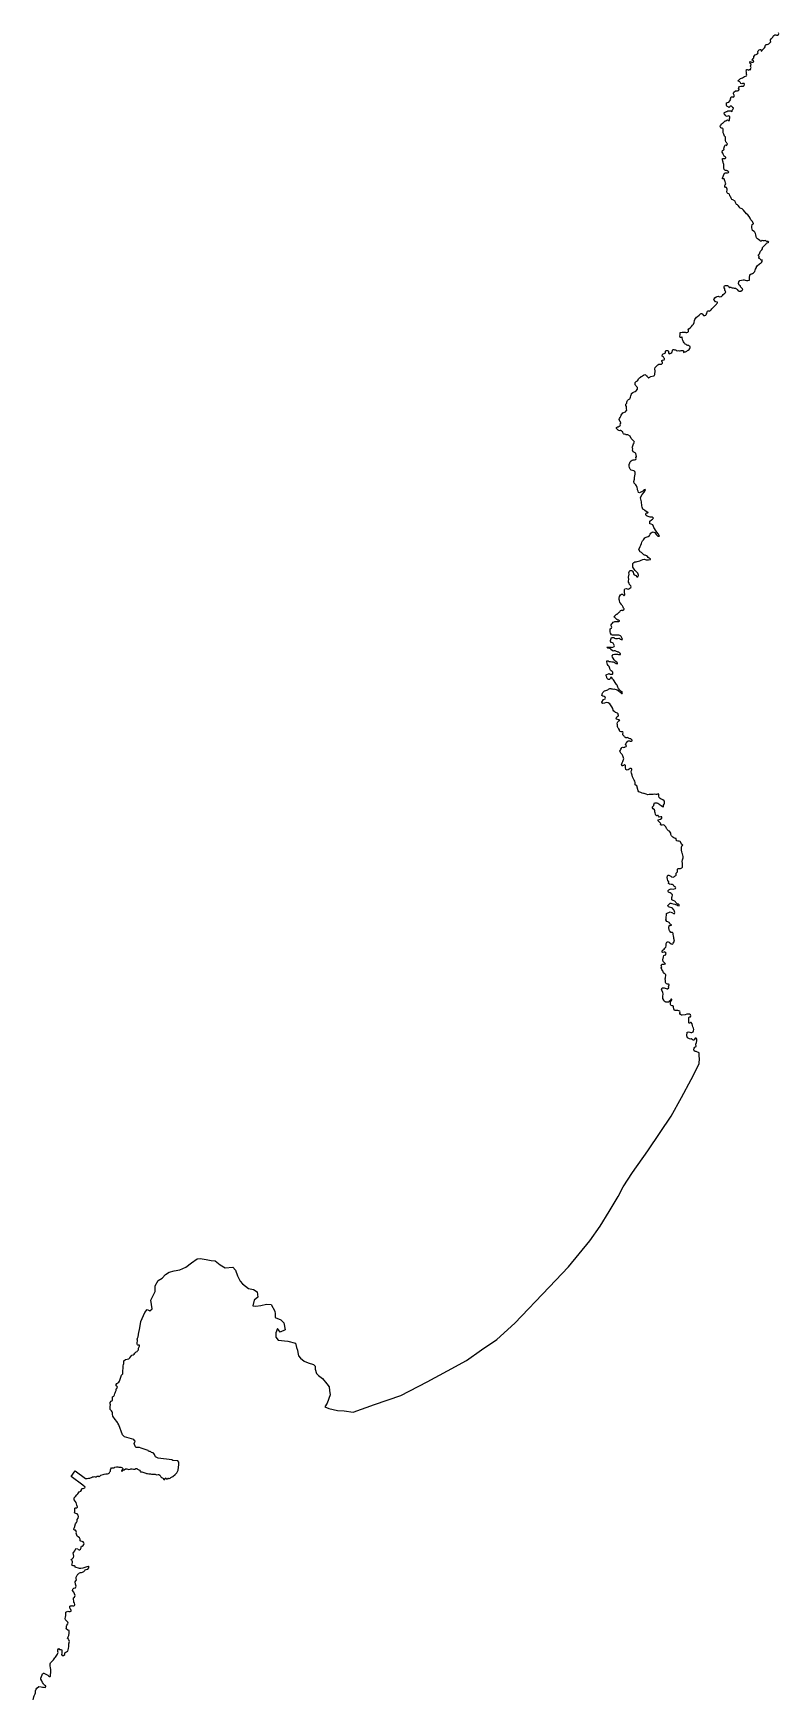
# Model space of a CAD drawing. Header units: metres. Extents: x 245125 to 394351, y 270578 to 4233311.
# Drawn here: x 269022 to 269351, y 4228904 to 4229638 of the extents above; entities that cross this region are included whole.
import ezdxf
from ezdxf.lldxf.tags import DXFTag

# ---------------------------------------------------------------- set-up
doc = ezdxf.new("R2010")
doc.units = ezdxf.units.M
doc.layers.add('ASTOTA', color=7, linetype='Continuous')
tags = doc.linetypes.add('HIDDEN', pattern=[0.375, 0.25, -0.125]).pattern_tags.tags
tags[6:7] = [DXFTag(74, 4), DXFTag(75, 0), DXFTag(340, '0'), DXFTag(46, 1.0), DXFTag(50, 0.0), DXFTag(44, 0.0), DXFTag(45, 0.0)]
tags[4:5] = [DXFTag(74, 4), DXFTag(75, 0), DXFTag(340, '0'), DXFTag(46, 1.0), DXFTag(50, 0.0), DXFTag(44, 0.0), DXFTag(45, 0.0)]

msp = doc.modelspace()

# ---------------------------------------------------------------- linework, layer by layer
at = {"layer": 'ASTOTA', "color": 253, "linetype": 'HIDDEN', "ltscale": 300}
msp.add_lwpolyline([(269022.41, 4228903.61), (269022.49, 4228904.31), (269022.62, 4228905.03), (269022.77, 4228905.48), (269022.86, 4228905.74), (269023.22, 4228906.34), (269023.44, 4228906.77), (269023.43, 4228907.02), (269023.38, 4228907.27), (269023.4, 4228907.69), (269023.63, 4228908.41), (269023.96, 4228908.82), (269024.84, 4228909.47), (269025.83, 4228909.42), (269026.43, 4228909.27), (269026.92, 4228909.24), (269027.7, 4228909.17), (269027.87, 4228909.53), (269027.93, 4228909.7), (269027.74, 4228909.87), (269027.28, 4228910.14), (269027.08, 4228910.44), (269026.89, 4228910.76), (269026.53, 4228911.32), (269026.2, 4228911.97), (269025.78, 4228912.74), (269025.79, 4228913.28), (269026.09, 4228913.94), (269026.34, 4228914.69), (269026.52, 4228915.15), (269026.85, 4228915.44), (269027.1, 4228915.44), (269028.83, 4228914.58), (269029.13, 4228914.3), (269029.51, 4228913.97), (269029.87, 4228913.88), (269030.05, 4228914.14), (269029.98, 4228914.29), (269030.02, 4228914.8), (269030.14, 4228915.56), (269030.2, 4228915.9), (269030.18, 4228916.5), (269030.15, 4228917.16), (269030.05, 4228917.53), (269029.85, 4228918.98), (269029.79, 4228919.47), (269029.94, 4228919.91), (269030.47, 4228920.38), (269031.31, 4228921.29), (269031.6, 4228921.78), (269031.95, 4228922.23), (269032.22, 4228922.54), (269032.43, 4228922.94), (269032.71, 4228923.34), (269033.08, 4228923.76), (269033.26, 4228924.23), (269033.3, 4228924.56), (269033.16, 4228924.97), (269033.17, 4228925.69), (269033.5, 4228926.16), (269033.7, 4228926.23), (269033.83, 4228926.09), (269033.83, 4228925.97), (269033.92, 4228925.86), (269034.79, 4228925.84), (269034.94, 4228925.56), (269035.02, 4228925.01), (269035.05, 4228924.23), (269034.87, 4228923.62), (269035.11, 4228923.21), (269035.66, 4228923.19), (269036.27, 4228923.67), (269036.33, 4228924.44), (269036.75, 4228924.72), (269037.59, 4228925.18), (269037.96, 4228926.3), (269038.06, 4228927.2), (269038, 4228928.37), (269038.3, 4228929.38), (269038.02, 4228930.18), (269037.93, 4228930.28), (269037.8, 4228930.64), (269037.5, 4228930.76), (269037.84, 4228931.37), (269038.13, 4228931.97), (269038.21, 4228933.12), (269038.26, 4228933.48), (269038.28, 4228934.04), (269038.17, 4228934.24), (269037.65, 4228934.42), (269036.94, 4228934.99), (269037.02, 4228935.46), (269037.05, 4228936.11), (269037.22, 4228936.64), (269037.63, 4228937.12), (269037.71, 4228937.47), (269037.61, 4228937.94), (269037.38, 4228938.19), (269037.04, 4228938.49), (269036.59, 4228938.95), (269036.48, 4228939.47), (269036.59, 4228940.13), (269036.79, 4228940.78), (269036.73, 4228942.27), (269037.11, 4228942.52), (269037.61, 4228942.71), (269038.1, 4228942.64), (269038.7, 4228942.62), (269039.13, 4228942.8), (269039.15, 4228943.09), (269038.95, 4228943.42), (269038.69, 4228943.81), (269038.47, 4228944.28), (269038.44, 4228944.63), (269038.5, 4228944.99), (269038.84, 4228945.17), (269039.12, 4228945.05), (269039.29, 4228945.15), (269039.51, 4228945.21), (269039.74, 4228945.17), (269040.27, 4228945.08), (269040.59, 4228945.32), (269040.78, 4228945.59), (269040.62, 4228946.39), (269040.23, 4228946.6), (269040.2, 4228948.57), (269040.6, 4228948.95), (269040.79, 4228949.64), (269040.6, 4228950.39), (269040.22, 4228951.11), (269039.75, 4228951.81), (269039.79, 4228952.47), (269040.32, 4228952.83), (269040.96, 4228952.98), (269041.3, 4228953.8), (269041.01, 4228954.66), (269040.91, 4228955.69), (269041.38, 4228956.57), (269041.33, 4228957.15), (269041.34, 4228957.81), (269041.68, 4228958.56), (269041.89, 4228958.84), (269042.06, 4228959.01), (269042.34, 4228959.28), (269042.77, 4228959.7), (269043.27, 4228959.73), (269043.72, 4228959.8), (269044.15, 4228959.98), (269044.69, 4228960.25), (269045.11, 4228960.64), (269045.31, 4228960.97), (269045.77, 4228961.15), (269046.52, 4228961.32), (269046.82, 4228961.82), (269046.89, 4228962.4), (269046.8, 4228962.57), (269046.56, 4228962.42), (269046.03, 4228962.23), (269045.15, 4228961.96), (269044.17, 4228961.76), (269043.38, 4228961.63), (269042.77, 4228961.57), (269040.93, 4228962.14), (269040.79, 4228962.59), (269040.52, 4228962.8), (269039.93, 4228962.81), (269039.44, 4228963.1), (269039.48, 4228963.63), (269039.74, 4228964.25), (269039.69, 4228964.53), (269039.47, 4228964.91), (269039.28, 4228965.19), (269039.17, 4228965.48), (269039.56, 4228965.88), (269040.19, 4228966.37), (269040.21, 4228967.07), (269040.14, 4228967.8), (269040.01, 4228968.33), (269040.3, 4228968.82), (269040.65, 4228969.36), (269040.96, 4228969.87), (269041.22, 4228970.34), (269041.98, 4228970.24), (269042.19, 4228970.01), (269042.62, 4228969.8), (269042.79, 4228969.75), (269043.23, 4228970.12), (269043.45, 4228970.66), (269043.51, 4228971.1), (269043.6, 4228971.36), (269043.93, 4228971.48), (269044.42, 4228971.77), (269044.74, 4228972.08), (269044.78, 4228972.43), (269044.67, 4228972.82), (269044.38, 4228973.25), (269043.92, 4228973.47), (269043.39, 4228973.62), (269043, 4228973.8), (269043.01, 4228973.96), (269043.1, 4228974.5), (269042.76, 4228975.11), (269042.24, 4228975.49), (269041.81, 4228975.75), (269041.53, 4228976.22), (269041.43, 4228976.66), (269041.4, 4228976.77), (269041.29, 4228977.01), (269041.38, 4228977.49), (269041.35, 4228977.88), (269041.17, 4228978.28), (269041.05, 4228978.44), (269040.77, 4228978.53), (269040.43, 4228978.43), (269040.32, 4228978.73), (269040.32, 4228979.04), (269040.56, 4228979.66), (269041.05, 4228981.23), (269041.41, 4228981.82), (269041.7, 4228982.45), (269041.72, 4228983.11), (269042.12, 4228983.76), (269042.29, 4228984.43), (269042.13, 4228985.11), (269041.75, 4228985.59), (269041.61, 4228985.69), (269041.17, 4228985.83), (269040.63, 4228986.12), (269040.67, 4228986.74), (269040.65, 4228988.11), (269040.99, 4228988.29), (269041.64, 4228988.36), (269041.94, 4228988.56), (269041.91, 4228988.77), (269041.8, 4228989.1), (269041.62, 4228989.45), (269041.45, 4228990.04), (269041.27, 4228990.7), (269040.86, 4228991.18), (269040.44, 4228991.83), (269040.46, 4228992.78), (269040.98, 4228993.36), (269041.62, 4228994), (269042.03, 4228994.54), (269042.28, 4228994.92), (269042.68, 4228995.34), (269043.34, 4228995.69), (269043.59, 4228996.13), (269043.61, 4228996.53), (269043.85, 4228996.76), (269044.37, 4228996.84), (269045.13, 4228997.13), (269045.25, 4228997.49), (269044.3, 4228998.25), (269039.1, 4229002.17), (269040.88, 4229004.58), (269045.35, 4229001.19), (269046.22, 4229001.22), (269046.77, 4229001.32), (269047.34, 4229001.32), (269048.29, 4229001.8), (269048.53, 4229001.96), (269049, 4229002.03), (269049.42, 4229002.1), (269049.64, 4229002.03), (269050.13, 4229002), (269050.5, 4229002.22), (269051.1, 4229002.25), (269051.5, 4229002.02), (269051.93, 4229002.4), (269052.12, 4229002.68), (269053.28, 4229002.94), (269053.66, 4229003.13), (269054.38, 4229003.23), (269055.1, 4229003.25), (269055.57, 4229003.47), (269055.83, 4229003.57), (269056.18, 4229004.13), (269056.37, 4229004.48), (269056.41, 4229005.07), (269056.58, 4229005.5), (269056.86, 4229005.89), (269057.37, 4229005.95), (269058.01, 4229005.98), (269058.39, 4229006.19), (269059.04, 4229006.31), (269059.33, 4229006.37), (269059.66, 4229006.44), (269060.07, 4229006.29), (269060.64, 4229006.17), (269061, 4229006.25), (269061.41, 4229006.1), (269061.93, 4229005.66), (269061.9, 4229005.29), (269061.46, 4229004.85), (269061.33, 4229004.52), (269061.38, 4229004.38), (269061.69, 4229004.61), (269062.03, 4229004.86), (269062.48, 4229005.13), (269063.13, 4229005.43), (269063.66, 4229005.47), (269064.05, 4229005.35), (269064.39, 4229005.16), (269065.05, 4229005.41), (269065.37, 4229005.46), (269066.06, 4229005.44), (269066.63, 4229005.38), (269067.15, 4229005.41), (269067.59, 4229005.59), (269068.09, 4229005.67), (269068.33, 4229005.4), (269068.88, 4229005.05), (269069.3, 4229004.87), (269069.48, 4229004.41), (269069.69, 4229004.17), (269070.21, 4229004.15), (269070.67, 4229003.96), (269072.09, 4229003.6), (269072.38, 4229003.49), (269072.79, 4229003.39), (269073.36, 4229003.3), (269073.7, 4229003.26), (269074.02, 4229003.24), (269074.51, 4229003.12), (269075.05, 4229003.08), (269075.54, 4229003.1), (269076.11, 4229003.22), (269076.46, 4229003.06), (269076.9, 4229002.89), (269077.49, 4229003.01), (269077.75, 4229002.93), (269078.17, 4229002.72), (269078.38, 4229002.49), (269078.71, 4229001.95), (269078.91, 4229001.68), (269079.34, 4229001.5), (269079.74, 4229001.24), (269079.92, 4229000.84), (269080.33, 4229000.83), (269080.46, 4229001.06), (269080.72, 4229001.4), (269080.91, 4229001.47), (269080.95, 4229001.03), (269081.33, 4229001.04), (269081.51, 4229001.12), (269081.68, 4229001.32), (269081.84, 4229001.37), (269082.05, 4229001.22), (269082.32, 4229001.22), (269082.75, 4229001.44), (269083.05, 4229001.71), (269083.96, 4229002.19), (269084.99, 4229003.05), (269085.68, 4229003.74), (269086.28, 4229004.85), (269086.62, 4229007.35), (269086.62, 4229008.38), (269086.19, 4229009.06), (269083.96, 4229009.2), (269083.48, 4229009.41), (269077.48, 4229010.24), (269076.92, 4229010.45), (269076.56, 4229010.59), (269076.34, 4229010.79), (269076.11, 4229011.13), (269076, 4229011.49), (269075.86, 4229011.85), (269075.54, 4229012.26), (269075.26, 4229012.52), (269074.92, 4229012.53), (269074.51, 4229012.76), (269074.19, 4229012.99), (269073.87, 4229013.08), (269073.59, 4229013.18), (269073.24, 4229013.36), (269073.05, 4229013.52), (269072.64, 4229013.68), (269069.91, 4229014.6), (269069.23, 4229014.95), (269068.83, 4229014.95), (269068.57, 4229014.88), (269068.13, 4229014.87), (269067.81, 4229014.95), (269067.49, 4229015.23), (269067.04, 4229016.2), (269066.94, 4229016.68), (269067.36, 4229017.63), (269067.04, 4229017.97), (269066.79, 4229018.38), (269062.6, 4229019.56), (269061.71, 4229020.49), (269060.07, 4229024.87), (269059.71, 4229025.68), (269059.54, 4229026), (269059.23, 4229026.33), (269058.56, 4229027.3), (269058.24, 4229027.67), (269057.81, 4229028.22), (269057.54, 4229028.77), (269057.32, 4229029.57), (269057.33, 4229030.14), (269057.11, 4229030.7), (269056.94, 4229031.13), (269056.33, 4229031.7), (269056.24, 4229032.14), (269056.23, 4229032.62), (269056.34, 4229033.31), (269056.39, 4229033.52), (269056.42, 4229033.79), (269056.26, 4229034.17), (269056.36, 4229034.75), (269056.81, 4229035.26), (269057.36, 4229035.66), (269057.38, 4229036.03), (269057.37, 4229036.36), (269057.27, 4229036.82), (269057.37, 4229037.3), (269057.84, 4229037.6), (269058.22, 4229038.12), (269058.31, 4229038.68), (269058.54, 4229039.05), (269058.68, 4229039.46), (269058.87, 4229039.97), (269058.92, 4229040.3), (269058.9, 4229040.63), (269059.13, 4229040.84), (269059.47, 4229041.36), (269059.45, 4229041.78), (269059.25, 4229041.91), (269058.93, 4229042.13), (269058.96, 4229042.62), (269059.3, 4229043.12), (269059.64, 4229043.45), (269060.1, 4229043.71), (269060.38, 4229044.15), (269060.67, 4229044.98), (269060.96, 4229045.85), (269061.24, 4229046.78), (269061.92, 4229047.35), (269061.93, 4229047.74), (269062.08, 4229050.89), (269062.23, 4229051.45), (269062.29, 4229051.96), (269062.3, 4229052.48), (269062.29, 4229052.83), (269062.38, 4229053.08), (269063.12, 4229053.64), (269063.81, 4229053.81), (269064.46, 4229053.99), (269064.93, 4229054.5), (269065.79, 4229055.6), (269066.5, 4229055.82), (269066.84, 4229056.1), (269067.13, 4229056.44), (269067.43, 4229056.77), (269067.82, 4229057.08), (269068.24, 4229057.3), (269068.41, 4229057.53), (269068.73, 4229057.9), (269068.85, 4229058.63), (269069.02, 4229059.23), (269069.17, 4229059.6), (269069.24, 4229059.96), (269069.19, 4229060.06), (269068.87, 4229060.05), (269068.47, 4229060.08), (269068.31, 4229060.12), (269068.17, 4229060.49), (269068.26, 4229060.79), (269068.28, 4229062.16), (269068.27, 4229062.68), (269068.3, 4229063.1), (269068.58, 4229063.66), (269068.71, 4229064.14), (269068.72, 4229064.48), (269068.73, 4229064.8), (269069.39, 4229067.7), (269069.78, 4229070.51), (269071.56, 4229074.35), (269072.55, 4229075.68), (269073.73, 4229075.14), (269074.87, 4229076.08), (269074.2, 4229079.86), (269076.07, 4229083.71), (269076.1, 4229086.2), (269077.5, 4229088.58), (269079.29, 4229089.58), (269080.68, 4229091.17), (269082.37, 4229092.26), (269084.56, 4229092.76), (269086.95, 4229093.16), (269089.73, 4229094.45), (269092.22, 4229096.34), (269094.61, 4229098.03), (269096, 4229098.22), (269098.68, 4229097.73), (269100.87, 4229097.33), (269102.66, 4229097.23), (269104.75, 4229095.44), (269107.04, 4229094.05), (269110.42, 4229094.35), (269111.62, 4229093.06), (269112.51, 4229090.57), (269113.61, 4229088.29), (269114.7, 4229086.99), (269117.29, 4229085), (269119.57, 4229084.51), (269121.17, 4229083.51), (269121.47, 4229081.13), (269119.77, 4229079.84), (269119.18, 4229077.35), (269120.57, 4229077.25), (269122.66, 4229077.45), (269125.25, 4229078.05), (269127.23, 4229077.95), (269128.93, 4229075.07), (269129.03, 4229073.77), (269129.03, 4229072.28), (269131.51, 4229071.19), (269132.91, 4229069.9), (269133.5, 4229066.72), (269131.31, 4229065.82), (269130.02, 4229067.31), (269129.32, 4229065.42), (269129.32, 4229063.54), (269130.32, 4229062.24), (269134.6, 4229061.75), (269137.98, 4229060.85), (269138.46, 4229059.05), (269138.83, 4229057.87), (269139.08, 4229056.76), (269139.37, 4229055.39), (269140.16, 4229054.29), (269141.8, 4229053.02), (269143.66, 4229052.29), (269146, 4229051.54), (269146.64, 4229050.71), (269146.67, 4229049.42), (269147.22, 4229047.55), (269148.2, 4229046.67), (269149.87, 4229045.28), (269151.79, 4229043.02), (269152.82, 4229041.6), (269152.95, 4229040.06), (269153.29, 4229038.14), (269152.05, 4229034.5), (269150.89, 4229032.87), (269152.69, 4229032.1), (269156.59, 4229031.29), (269159.46, 4229031.03), (269163.47, 4229030.42), (269172.8, 4229033.81), (269184.52, 4229037.9), (269196.03, 4229043.88), (269205, 4229048.71), (269213.4, 4229053.31), (269220.04, 4229057.91), (269226.86, 4229062.52), (269234.68, 4229069.76), (269249.87, 4229085.64), (269258.38, 4229094.62), (269267.87, 4229106.06), (269272.43, 4229112.42), (269276.33, 4229119.01), (269280.25, 4229125.6), (269282.48, 4229129.85), (269286.62, 4229136.18), (269293.33, 4229145.74), (269298.76, 4229153.83), (269303.7, 4229161.04), (269308.17, 4229169.22), (269312.5, 4229177.15), (269315.95, 4229184.1), (269316.19, 4229186.48), (269316, 4229187.27), (269315.98, 4229187.85), (269315.99, 4229188.12), (269316.02, 4229188.45), (269315.99, 4229188.85), (269315.77, 4229189), (269315.34, 4229189.26), (269314.7, 4229189.43), (269314.25, 4229189.46), (269313.84, 4229189.85), (269313.72, 4229190.45), (269313.77, 4229190.98), (269314.16, 4229191.35), (269314.46, 4229191.5), (269314.73, 4229191.71), (269314.75, 4229191.93), (269314.49, 4229192.27), (269314.49, 4229192.74), (269314.91, 4229193.52), (269315.01, 4229194.23), (269314.98, 4229194.83), (269314.84, 4229195.23), (269314.64, 4229195.39), (269314.28, 4229195.37), (269313.87, 4229194.63), (269313.59, 4229194.53), (269313.32, 4229194.53), (269312.98, 4229194.71), (269312.85, 4229194.88), (269312.67, 4229195.05), (269312.49, 4229195), (269312.27, 4229194.99), (269311.82, 4229195.08), (269311.1, 4229195.3), (269310.85, 4229195.54), (269310.68, 4229195.95), (269310.58, 4229196.41), (269310.72, 4229198.05), (269311.27, 4229198.18), (269311.87, 4229198.06), (269312.37, 4229197.93), (269312.81, 4229197.93), (269313.07, 4229198.03), (269313.41, 4229198.21), (269313.56, 4229198.53), (269313.68, 4229199.15), (269313.46, 4229199.71), (269313.19, 4229200.32), (269313.11, 4229200.93), (269312.97, 4229201.62), (269312.5, 4229202.29), (269312.17, 4229202.32), (269312.03, 4229202.07), (269311.73, 4229201.97), (269311.6, 4229202), (269311.52, 4229202.1), (269311.49, 4229202.44), (269311.48, 4229202.99), (269311.46, 4229203.68), (269311.45, 4229204.34), (269311.59, 4229204.74), (269311.83, 4229204.78), (269312.23, 4229204.8), (269312.33, 4229205.15), (269312.21, 4229205.61), (269311.81, 4229205.94), (269311.33, 4229206.01), (269310.91, 4229206), (269310.54, 4229205.89), (269309.81, 4229205.6), (269308.47, 4229205.54), (269308.17, 4229205.56), (269307.83, 4229205.84), (269307.55, 4229206.23), (269307.43, 4229206.53), (269307.59, 4229207), (269307.46, 4229207.29), (269306.58, 4229207.62), (269306.05, 4229207.54), (269305.21, 4229207.61), (269304.79, 4229208.37), (269304.75, 4229209.03), (269304.64, 4229209.46), (269304.42, 4229209.63), (269304.07, 4229209.65), (269303.66, 4229209.74), (269303.51, 4229209.85), (269303.36, 4229210.28), (269303.36, 4229210.65), (269303.45, 4229211.32), (269303.62, 4229211.86), (269303.93, 4229212.23), (269303.92, 4229212.46), (269303.81, 4229212.56), (269303.59, 4229212.52), (269303.36, 4229211.97), (269302.86, 4229211.5), (269302.45, 4229211.25), (269301.27, 4229211.26), (269301.01, 4229211.38), (269300.56, 4229211.74), (269300.39, 4229212.05), (269300.06, 4229212.82), (269300.05, 4229213.02), (269300, 4229213.91), (269300.1, 4229214.74), (269300.05, 4229215.6), (269299.46, 4229216.65), (269299.77, 4229217.56), (269300.65, 4229217.53), (269301.07, 4229217.43), (269301.92, 4229217.16), (269302.06, 4229217.16), (269302.64, 4229217.53), (269302.49, 4229218.03), (269302.65, 4229218.43), (269302.83, 4229218.82), (269302.78, 4229219.09), (269302.5, 4229219.16), (269302.07, 4229219.22), (269301.58, 4229219.37), (269301.31, 4229219.54), (269301.17, 4229219.94), (269301.12, 4229220.5), (269301.11, 4229220.82), (269301.07, 4229221.46), (269301.16, 4229221.96), (269301.21, 4229222.29), (269301.31, 4229222.89), (269301.3, 4229223.28), (269301.06, 4229223.64), (269300.87, 4229223.86), (269300.63, 4229223.84), (269300.28, 4229224.19), (269299.93, 4229225.07), (269299.85, 4229225.25), (269299.51, 4229225.62), (269299.32, 4229226.44), (269299.62, 4229226.75), (269299.48, 4229227.11), (269299.22, 4229227.62), (269299.69, 4229227.97), (269300.53, 4229227.97), (269301.14, 4229228.08), (269301.08, 4229228.24), (269300.94, 4229228.43), (269300.75, 4229228.55), (269300.49, 4229228.81), (269300.19, 4229229.2), (269300.06, 4229229.97), (269300.23, 4229231.2), (269300.45, 4229231.81), (269300.76, 4229231.97), (269301.28, 4229232.15), (269301.26, 4229232.34), (269301.39, 4229232.66), (269301.44, 4229232.83), (269301.24, 4229233.18), (269300.91, 4229233.42), (269300.57, 4229233.27), (269299.92, 4229233.2), (269299.69, 4229233.25), (269299.74, 4229233.87), (269300.08, 4229234.34), (269300.54, 4229234.63), (269300.93, 4229235), (269301.28, 4229235.49), (269301.47, 4229236), (269301.49, 4229236.49), (269301.53, 4229237.07), (269301.76, 4229237.7), (269302.02, 4229237.87), (269302.38, 4229237.79), (269302.86, 4229237.63), (269302.95, 4229237.6), (269303.61, 4229236.98), (269304.12, 4229236.83), (269304.37, 4229236.9), (269304.59, 4229237.22), (269305.12, 4229238.13), (269305.03, 4229238.53), (269304.93, 4229238.85), (269304.89, 4229239.28), (269304.78, 4229239.73), (269304.68, 4229240.41), (269304.53, 4229241.07), (269304.48, 4229241.51), (269304.36, 4229241.77), (269304.19, 4229241.91), (269303.92, 4229241.9), (269303.59, 4229242.02), (269303.22, 4229242.33), (269302.96, 4229242.73), (269302.82, 4229243.31), (269302.7, 4229243.96), (269302.85, 4229245.05), (269303.23, 4229245.09), (269303.78, 4229245.13), (269303.79, 4229245.29), (269303.24, 4229245.6), (269303.1, 4229245.8), (269302.99, 4229246.14), (269302.82, 4229246.4), (269302.53, 4229246.56), (269302.14, 4229246.71), (269301.75, 4229246.84), (269301.33, 4229247.52), (269301.43, 4229248.03), (269301.46, 4229248.76), (269301.62, 4229249.61), (269301.67, 4229250.3), (269303.23, 4229251.04), (269303.94, 4229250.77), (269304.94, 4229250.23), (269305.17, 4229250.34), (269305.24, 4229250.81), (269305.15, 4229251.23), (269304.96, 4229251.68), (269304.83, 4229251.95), (269304.57, 4229252.27), (269304.19, 4229252.61), (269303.9, 4229252.84), (269302.93, 4229253.18), (269302.54, 4229253.32), (269302.37, 4229253.45), (269302.19, 4229253.89), (269303.17, 4229254.9), (269303.49, 4229254.83), (269303.99, 4229254.75), (269304.6, 4229254.52), (269305.27, 4229254.37), (269306.32, 4229253.98), (269306.53, 4229253.85), (269307.18, 4229253.71), (269307.22, 4229254), (269307.18, 4229254.12), (269306.87, 4229254.45), (269306.46, 4229254.49), (269305.78, 4229255.16), (269305.55, 4229255.43), (269305.35, 4229255.7), (269304.58, 4229256.06), (269304.23, 4229256.21), (269304.01, 4229256.4), (269304.03, 4229257.4), (269304.13, 4229257.87), (269304.31, 4229258.43), (269304.29, 4229258.73), (269303.96, 4229258.79), (269303.6, 4229259.18), (269303.29, 4229259.42), (269302.83, 4229259.52), (269302.46, 4229259.69), (269302.32, 4229260.03), (269302.35, 4229260.47), (269302.58, 4229260.83), (269303.16, 4229261.06), (269303.29, 4229261.09), (269303.71, 4229261.16), (269304.51, 4229261.03), (269305.55, 4229261.33), (269305.72, 4229261.59), (269305.62, 4229261.91), (269305.36, 4229262.13), (269304.88, 4229262.41), (269304.51, 4229262.92), (269304.27, 4229263.12), (269303.69, 4229263.13), (269302.98, 4229263.19), (269302.55, 4229263.48), (269302.64, 4229264.33), (269302.24, 4229264.86), (269302.03, 4229265.47), (269301.95, 4229266.16), (269302.02, 4229266.94), (269302.32, 4229267.24), (269302.63, 4229267.23), (269302.93, 4229267.11), (269303.52, 4229266.82), (269303.87, 4229266.49), (269304.48, 4229266.4), (269305.19, 4229266.67), (269305.46, 4229266.88), (269305.73, 4229267.04), (269305.92, 4229267.21), (269305.87, 4229267.68), (269305.89, 4229268.18), (269306.24, 4229268.35), (269306.41, 4229268.7), (269306.41, 4229269.06), (269306.44, 4229269.84), (269306.68, 4229270.1), (269307.15, 4229270.17), (269307.72, 4229270.2), (269308.01, 4229270.25), (269308.39, 4229270.4), (269308.66, 4229270.69), (269308.69, 4229270.99), (269308.65, 4229271.58), (269308.66, 4229271.94), (269308.61, 4229272.51), (269308.57, 4229273.32), (269308.68, 4229274), (269308.88, 4229274.47), (269308.96, 4229274.85), (269308.92, 4229275.4), (269308.85, 4229276.09), (269308.71, 4229276.6), (269308.51, 4229276.94), (269308.37, 4229277.48), (269308.3, 4229278.18), (269308.21, 4229278.94), (269308.23, 4229279.58), (269308.33, 4229280.12), (269308.76, 4229280.45), (269308.41, 4229280.77), (269307.57, 4229282.07), (269307.18, 4229282.22), (269306.62, 4229282.24), (269305.95, 4229282.42), (269305.88, 4229283.36), (269305.51, 4229283.39), (269305.1, 4229283.52), (269304.79, 4229283.69), (269304.4, 4229283.93), (269303.89, 4229284.61), (269303.59, 4229285.16), (269303.54, 4229285.77), (269302.91, 4229286.62), (269302.49, 4229286.8), (269301.88, 4229287.32), (269301.81, 4229287.68), (269301.6, 4229287.81), (269301.4, 4229288.19), (269301.31, 4229288.51), (269301.2, 4229288.65), (269301.04, 4229288.79), (269300.59, 4229289.27), (269300.35, 4229289.36), (269299.77, 4229289.21), (269299.28, 4229289.3), (269299.03, 4229289.6), (269299.09, 4229290), (269297.98, 4229291.18), (269297.92, 4229291.59), (269299.01, 4229291.92), (269299.61, 4229292.4), (269299.51, 4229293), (269299.06, 4229292.91), (269298.36, 4229292.76), (269298.06, 4229293.19), (269297.92, 4229293.48), (269297.7, 4229293.52), (269297.22, 4229293.43), (269296.94, 4229293.71), (269296.76, 4229294.16), (269296.65, 4229294.68), (269296.52, 4229295.11), (269296.45, 4229295.6), (269296.28, 4229296.04), (269295.76, 4229296.41), (269295.38, 4229296.89), (269295.49, 4229297.36), (269295.75, 4229297.66), (269295.99, 4229297.9), (269296.01, 4229298.18), (269296.31, 4229299.05), (269296.45, 4229299.14), (269296.89, 4229299.12), (269297.38, 4229299.13), (269297.78, 4229299.02), (269298.23, 4229298.63), (269298.55, 4229298.35), (269298.87, 4229298.18), (269299.33, 4229297.94), (269299.89, 4229297.56), (269300.34, 4229297.42), (269300.33, 4229297.55), (269300.31, 4229297.97), (269300.29, 4229298.1), (269300.58, 4229298.58), (269300.66, 4229298.95), (269300.67, 4229299.58), (269300.53, 4229299.96), (269300.03, 4229300.37), (269299.46, 4229300.66), (269299.33, 4229300.73), (269298.82, 4229301.03), (269298.45, 4229301.42), (269298.28, 4229302.01), (269298.28, 4229302.32), (269298.28, 4229302.71), (269298.26, 4229302.9), (269297.89, 4229303.09), (269297.42, 4229302.84), (269296.88, 4229302.86), (269296.3, 4229302.87), (269295.7, 4229302.82), (269295.07, 4229302.76), (269294.43, 4229302.74), (269293.93, 4229302.73), (269293.34, 4229302.7), (269292.67, 4229302.87), (269292.16, 4229303.08), (269291.8, 4229303.23), (269291.43, 4229303.28), (269290.91, 4229303.37), (269290.29, 4229303.6), (269289.4, 4229304), (269289.16, 4229304.45), (269288.48, 4229306.59), (269287.82, 4229307.08), (269287.73, 4229307.52), (269287.79, 4229308.07), (269287.69, 4229308.63), (269287.35, 4229309.11), (269286.6, 4229310.59), (269286.51, 4229311.24), (269286.34, 4229311.71), (269286.17, 4229312.17), (269286.1, 4229312.8), (269286.19, 4229313.39), (269286.35, 4229313.73), (269286.29, 4229314.05), (269286.02, 4229314.19), (269285.57, 4229314.18), (269284.69, 4229313.68), (269284.29, 4229313.47), (269283.92, 4229313.6), (269283.68, 4229313.78), (269283.6, 4229314.67), (269283.6, 4229315.09), (269283.56, 4229315.47), (269283.49, 4229315.63), (269283.33, 4229315.77), (269283.1, 4229315.83), (269283, 4229315.84), (269282.68, 4229315.63), (269282.22, 4229315.44), (269282.12, 4229315.5), (269281.99, 4229315.57), (269281.9, 4229315.7), (269281.85, 4229315.83), (269281.84, 4229316.01), (269282.1, 4229316.7), (269282.26, 4229317.03), (269282.41, 4229317.38), (269282.53, 4229317.73), (269282.68, 4229318.2), (269282.83, 4229318.52), (269282.71, 4229318.95), (269282.54, 4229319.39), (269282.34, 4229319.84), (269282.25, 4229320.09), (269282, 4229320.42), (269281.87, 4229320.6), (269281.61, 4229320.85), (269281.48, 4229320.98), (269281.3, 4229321.3), (269281.04, 4229321.89), (269281.34, 4229322.37), (269281.54, 4229322.72), (269281.71, 4229323.16), (269281.96, 4229323.55), (269282.28, 4229323.59), (269282.67, 4229323.55), (269282.98, 4229323.59), (269283.21, 4229323.7), (269283.42, 4229323.79), (269283.78, 4229323.91), (269283.92, 4229324.2), (269283.9, 4229324.35), (269283.85, 4229324.49), (269283.56, 4229325.02), (269283.72, 4229325.31), (269283.96, 4229325.57), (269284.24, 4229325.94), (269284.5, 4229326.28), (269284.76, 4229326.42), (269284.98, 4229326.51), (269285.35, 4229326.44), (269285.6, 4229326.37), (269285.88, 4229326.35), (269286.25, 4229326.28), (269286.46, 4229326.5), (269286.46, 4229326.71), (269286.36, 4229326.89), (269286.16, 4229327.11), (269285.85, 4229327.35), (269285.56, 4229327.39), (269285.18, 4229327.45), (269284.93, 4229327.63), (269284.78, 4229327.81), (269284.58, 4229327.91), (269284.09, 4229327.73), (269283.65, 4229327.8), (269283.28, 4229328.04), (269283.12, 4229328.22), (269282.94, 4229328.49), (269282.67, 4229328.8), (269282.42, 4229329.04), (269282.43, 4229329.73), (269282.47, 4229330.03), (269282.35, 4229330.37), (269282.05, 4229330.43), (269281.67, 4229330.47), (269281.14, 4229330.53), (269280.87, 4229330.91), (269280.85, 4229331.34), (269280.64, 4229331.7), (269280.33, 4229332.06), (269280.17, 4229332.34), (269280.01, 4229332.72), (269280.02, 4229333.15), (269279.97, 4229333.49), (269279.82, 4229333.95), (269279.94, 4229334.47), (269280.09, 4229334.87), (269280.62, 4229335.29), (269281, 4229335.57), (269280.53, 4229335.7), (269279.57, 4229336.07), (269279.46, 4229336.35), (269279.75, 4229337.01), (269280.12, 4229337.32), (269280.39, 4229337.49), (269280.38, 4229337.66), (269280.33, 4229338), (269280.28, 4229338.36), (269279.99, 4229338.58), (269279.11, 4229338.91), (269278.86, 4229339.2), (269278.36, 4229339.6), (269278.07, 4229340.03), (269277.98, 4229340.76), (269277.47, 4229341.37), (269276.66, 4229342.78), (269275.9, 4229343.23), (269275.06, 4229343.35), (269274.26, 4229343.1), (269273.53, 4229342.95), (269273.23, 4229343.09), (269273.13, 4229343.53), (269273.77, 4229344.61), (269274.63, 4229344.96), (269274.72, 4229345.23), (269274.58, 4229345.65), (269274.18, 4229345.98), (269273.59, 4229346.14), (269273.16, 4229346.43), (269273.2, 4229346.83), (269273.25, 4229347.21), (269273.57, 4229347.83), (269274.25, 4229348.43), (269274.82, 4229348.63), (269275.73, 4229348.91), (269276.03, 4229349.17), (269276.27, 4229349.36), (269276.61, 4229349.48), (269277.11, 4229349.55), (269277.36, 4229349.42), (269277.68, 4229349.37), (269278.07, 4229349.26), (269278.46, 4229349.38), (269279.87, 4229348.97), (269280.23, 4229348.6), (269280.61, 4229348.34), (269281.04, 4229348.12), (269281.45, 4229347.71), (269281.77, 4229347.37), (269282, 4229347.3), (269282.21, 4229347.63), (269282.01, 4229347.99), (269281.51, 4229348.35), (269280.98, 4229348.72), (269280.4, 4229349.45), (269280.16, 4229350.15), (269280.08, 4229350.55), (269279.88, 4229350.98), (269279.63, 4229351.31), (269279.32, 4229351.66), (269278.93, 4229352.17), (269278.54, 4229352.85), (269278.18, 4229353.38), (269277.8, 4229353.85), (269277.51, 4229354.17), (269277.09, 4229354.48), (269276.61, 4229353.58), (269276.42, 4229353.46), (269276.1, 4229353.51), (269275.73, 4229353.69), (269275.5, 4229353.92), (269275.32, 4229354.28), (269275.23, 4229354.53), (269275.15, 4229354.84), (269275.07, 4229355.14), (269275.06, 4229355.56), (269276.39, 4229356.06), (269276.8, 4229355.91), (269277.24, 4229355.8), (269277.87, 4229355.85), (269277.97, 4229355.95), (269278.02, 4229356.09), (269277.96, 4229356.36), (269277.88, 4229356.72), (269277.64, 4229356.97), (269277.21, 4229357.29), (269276.88, 4229357.6), (269276.71, 4229357.86), (269276.67, 4229358.13), (269276.61, 4229358.36), (269276.5, 4229358.73), (269276.27, 4229359.21), (269275.89, 4229359.73), (269275.66, 4229360.07), (269275.49, 4229360.68), (269275.31, 4229361.28), (269275.34, 4229361.66), (269275.9, 4229361.68), (269276.35, 4229361.49), (269276.93, 4229361.38), (269277.57, 4229361.32), (269278.05, 4229361.26), (269278.58, 4229361.15), (269278.94, 4229360.9), (269279.4, 4229360.52), (269279.96, 4229360.45), (269280.07, 4229360.59), (269279.91, 4229360.98), (269279.68, 4229361.2), (269279.33, 4229361.46), (269278.91, 4229361.77), (269278.55, 4229362.11), (269278.08, 4229362.91), (269277.83, 4229363.33), (269277.71, 4229363.85), (269278.14, 4229364.44), (269278.62, 4229364.59), (269279.03, 4229364.64), (269279.52, 4229364.71), (269280.08, 4229364.67), (269280.47, 4229364.58), (269280.85, 4229364.54), (269281.27, 4229364.47), (269281.4, 4229364.5), (269281.32, 4229364.9), (269280.99, 4229365.12), (269280.84, 4229365.23), (269280.63, 4229365.48), (269280.35, 4229365.57), (269280, 4229365.69), (269279.62, 4229365.86), (269279.3, 4229366), (269279, 4229366.1), (269278.57, 4229366.11), (269278.03, 4229366.02), (269277.11, 4229366.71), (269276.99, 4229367.01), (269276.66, 4229367.17), (269275.72, 4229367.33), (269275.3, 4229367.76), (269277.24, 4229367.78), (269277.52, 4229367.66), (269277.91, 4229367.72), (269278.27, 4229367.86), (269278.48, 4229368.01), (269278.72, 4229368.4), (269278.05, 4229369.56), (269277.58, 4229369.77), (269277.07, 4229369.79), (269276.98, 4229370.38), (269276.93, 4229370.64), (269277.29, 4229371.94), (269277.57, 4229372.04), (269278.05, 4229372.03), (269278.39, 4229371.94), (269278.73, 4229371.74), (269279.1, 4229371.62), (269279.48, 4229371.55), (269280.06, 4229371.52), (269280.53, 4229371.64), (269280.8, 4229371.66), (269280.95, 4229371.52), (269281.16, 4229371.29), (269281.31, 4229371.21), (269281.61, 4229371.12), (269281.9, 4229371.08), (269282.17, 4229371.09), (269282.19, 4229371.19), (269282.04, 4229371.58), (269281.91, 4229371.92), (269281.6, 4229372.4), (269281.29, 4229372.67), (269280.99, 4229372.88), (269280.58, 4229372.98), (269280.15, 4229372.98), (269279.48, 4229372.99), (269278.85, 4229373.1), (269278.27, 4229373.02), (269277.87, 4229373.02), (269277.32, 4229373.23), (269276.9, 4229373.97), (269276.76, 4229374.45), (269276.74, 4229374.95), (269276.75, 4229375.41), (269276.8, 4229375.82), (269277.32, 4229376.17), (269277.47, 4229376.49), (269277.28, 4229377.13), (269277.25, 4229377.53), (269277.52, 4229378.02), (269277.81, 4229378.38), (269278.12, 4229378.81), (269278.55, 4229378.98), (269278.82, 4229379.03), (269280.09, 4229379.03), (269280.58, 4229379.06), (269280.93, 4229379.15), (269280.92, 4229379.29), (269280.47, 4229379.61), (269280.15, 4229379.65), (269279.76, 4229379.87), (269279.59, 4229380.05), (269279.44, 4229380.29), (269279.09, 4229380.6), (269278.76, 4229380.82), (269278.41, 4229381.09), (269279.61, 4229382.25), (269279.92, 4229382.33), (269280.24, 4229382.7), (269280.56, 4229383.09), (269280.69, 4229383.24), (269281.06, 4229383.32), (269281.36, 4229383.86), (269281.71, 4229384.07), (269281.86, 4229384.09), (269282.07, 4229384.02), (269282.17, 4229383.98), (269282.86, 4229384.3), (269282.92, 4229384.47), (269282.9, 4229384.57), (269282.69, 4229384.9), (269282.45, 4229385.38), (269282.15, 4229385.9), (269281.97, 4229386.26), (269281.72, 4229386.62), (269281.37, 4229387.07), (269281.04, 4229387.44), (269280.94, 4229388.28), (269280.77, 4229388.78), (269280.75, 4229389.37), (269280.86, 4229390.15), (269281.34, 4229390.81), (269281.82, 4229391.15), (269282.27, 4229391.16), (269282.52, 4229390.84), (269282.83, 4229390.55), (269282.92, 4229390.51), (269283.16, 4229390.66), (269283.27, 4229390.77), (269283.18, 4229391.23), (269283.1, 4229391.52), (269283.16, 4229391.96), (269283.12, 4229392.47), (269283.08, 4229393.16), (269283.24, 4229393.5), (269283.89, 4229393.55), (269284.25, 4229393.4), (269284.71, 4229393.38), (269285.03, 4229393.46), (269285.88, 4229393.98), (269286.01, 4229394.32), (269285.88, 4229394.83), (269285.34, 4229395.33), (269285.18, 4229395.94), (269284.86, 4229396.47), (269284.84, 4229396.98), (269284.97, 4229397.63), (269284.82, 4229398.56), (269285.08, 4229399.95), (269285.06, 4229400.53), (269285.26, 4229401.25), (269285.54, 4229401.51), (269285.78, 4229401.6), (269286.41, 4229401.49), (269286.63, 4229401.28), (269286.85, 4229400.8), (269287.07, 4229400.02), (269287.37, 4229399.68), (269287.77, 4229399.54), (269288.1, 4229399.27), (269288.59, 4229398.73), (269288.95, 4229398.79), (269289.27, 4229399.3), (269289.31, 4229399.55), (269288.98, 4229400.4), (269288.57, 4229400.78), (269288.04, 4229401.19), (269287.81, 4229401.61), (269287.37, 4229402.13), (269287.06, 4229402.53), (269286.83, 4229402.96), (269286.81, 4229403.68), (269286.83, 4229404.7), (269287.25, 4229405.08), (269287.63, 4229405.29), (269287.95, 4229405.38), (269288.26, 4229405.39), (269288.65, 4229405.44), (269289.84, 4229405.82), (269290.42, 4229406.11), (269291.21, 4229406.4), (269291.71, 4229406.5), (269292.17, 4229406.37), (269292.68, 4229406.29), (269293.68, 4229406.18), (269294.57, 4229406.4), (269294.63, 4229406.47), (269294.35, 4229406.67), (269293.99, 4229406.96), (269293.56, 4229407.31), (269293.21, 4229407.67), (269292.76, 4229408.08), (269292.16, 4229408.29), (269291.95, 4229408.26), (269291.61, 4229408.48), (269291.18, 4229408.82), (269290.58, 4229409.45), (269290.07, 4229409.81), (269289.47, 4229410.78), (269289.97, 4229412.12), (269290.32, 4229412.7), (269290.63, 4229413.46), (269290.7, 4229414.08), (269290.97, 4229414.69), (269291.4, 4229415.09), (269292.13, 4229415.96), (269292.65, 4229416.29), (269293.47, 4229416.48), (269294.09, 4229416.94), (269294.44, 4229417.53), (269294.65, 4229418.02), (269294.85, 4229418.16), (269295.27, 4229418.45), (269295.73, 4229418.53), (269296.09, 4229418.46), (269296.42, 4229418.32), (269297.1, 4229417.41), (269297.8, 4229416.68), (269298.54, 4229416.72), (269297.98, 4229417.7), (269297.09, 4229418.85), (269296.03, 4229420.44), (269295.81, 4229421.01), (269295.54, 4229421.71), (269294.79, 4229422.01), (269294.33, 4229422.11), (269294.3, 4229423.22), (269295.02, 4229423.88), (269295.37, 4229424.23), (269295.86, 4229424.63), (269295.8, 4229424.82), (269295.51, 4229425.02), (269295.24, 4229425.08), (269294.77, 4229425.11), (269294.34, 4229425.09), (269293.96, 4229425.21), (269293.48, 4229425.4), (269293.08, 4229425.47), (269292.63, 4229425.73), (269292.44, 4229426.04), (269292.49, 4229426.54), (269292.68, 4229426.88), (269292.93, 4229426.98), (269293.45, 4229426.98), (269293.51, 4229427.06), (269293.37, 4229427.2), (269293.09, 4229427.29), (269292.65, 4229427.53), (269292.09, 4229427.95), (269291.74, 4229428.27), (269291.25, 4229428.65), (269290.89, 4229429.4), (269290.7, 4229430.07), (269290.53, 4229431.78), (269290.45, 4229432.46), (269290.29, 4229432.95), (269290.21, 4229433.54), (269290.29, 4229433.97), (269290.91, 4229435.07), (269291.75, 4229436.06), (269292.02, 4229436.48), (269292.28, 4229436.88), (269292.38, 4229437.06), (269292.2, 4229437.23), (269291.94, 4229437.14), (269291.51, 4229436.74), (269291.13, 4229436.45), (269289.71, 4229435.82), (269289.3, 4229435.99), (269289.07, 4229436.47), (269288.83, 4229437.13), (269288.78, 4229437.6), (269288.65, 4229438.13), (269288.45, 4229438.81), (269288.1, 4229439.27), (269287.76, 4229439.61), (269287.34, 4229440.09), (269287.19, 4229440.77), (269287.48, 4229441.8), (269287.49, 4229441.9), (269287.53, 4229442.5), (269287.68, 4229443.21), (269287.73, 4229443.99), (269287.75, 4229444.76), (269287.66, 4229445.17), (269287.49, 4229445.38), (269287.19, 4229445.53), (269286.59, 4229445.65), (269285.96, 4229445.8), (269285.61, 4229446.21), (269285.4, 4229446.56), (269285.23, 4229446.94), (269285.14, 4229447.54), (269285.15, 4229448.22), (269285.45, 4229448.96), (269285.62, 4229449.41), (269286.08, 4229449.88), (269286.51, 4229450.16), (269286.94, 4229450.26), (269287.5, 4229450.32), (269287.91, 4229450.42), (269288.13, 4229450.54), (269288.2, 4229450.92), (269288.15, 4229451.42), (269288.37, 4229451.81), (269288.07, 4229453.14), (269287.8, 4229453.39), (269286.94, 4229453.8), (269286.59, 4229454.62), (269286.79, 4229455.25), (269286.61, 4229455.43), (269286.5, 4229455.78), (269286.57, 4229456.13), (269286.9, 4229456.89), (269287.1, 4229457.38), (269287.3, 4229457.79), (269287.45, 4229458.06), (269287.41, 4229458.37), (269287.09, 4229458.71), (269286.46, 4229459.33), (269286.08, 4229459.75), (269285.52, 4229460.8), (269284.63, 4229461.34), (269283.9, 4229461.42), (269283.73, 4229461.5), (269283.09, 4229461.58), (269282.86, 4229461.66), (269282.62, 4229461.85), (269282.37, 4229462.43), (269282.29, 4229462.64), (269282.05, 4229462.88), (269281.74, 4229463.09), (269281.52, 4229463.2), (269281.2, 4229463.2), (269280.98, 4229463.14), (269280.66, 4229463.28), (269280.34, 4229463.47), (269279.62, 4229464.18), (269279.55, 4229464.32), (269279.57, 4229464.58), (269280, 4229464.92), (269280.34, 4229464.95), (269280.8, 4229465.14), (269281.23, 4229465.4), (269281.26, 4229465.7), (269281.21, 4229466.2), (269281.44, 4229466.5), (269281.52, 4229466.67), (269281.33, 4229466.96), (269281.26, 4229467.24), (269281.03, 4229467.42), (269280.9, 4229467.7), (269280.7, 4229468.1), (269280.87, 4229468.58), (269281.24, 4229469.05), (269281.51, 4229469.65), (269281.68, 4229470), (269282.32, 4229471.05), (269282.75, 4229471.2), (269283.48, 4229471.47), (269283.85, 4229471.92), (269284.15, 4229472.29), (269284.03, 4229472.88), (269284.03, 4229473.89), (269283.73, 4229474.25), (269283.68, 4229474.83), (269284.08, 4229475.33), (269284.13, 4229475.75), (269284.24, 4229476.14), (269284.46, 4229476.55), (269284.91, 4229476.91), (269285.42, 4229477.2), (269285.59, 4229477.59), (269285.75, 4229478.03), (269285.88, 4229478.48), (269286.02, 4229478.93), (269286.13, 4229479.28), (269286.24, 4229479.61), (269286.7, 4229480.02), (269287, 4229480.23), (269287.85, 4229480.49), (269288.17, 4229480.69), (269288.8, 4229481.54), (269288.84, 4229481.9), (269288.83, 4229482), (269288.77, 4229482.17), (269288.53, 4229482.47), (269288.3, 4229482.8), (269288.03, 4229483.05), (269287.79, 4229483.35), (269287.78, 4229483.71), (269287.8, 4229483.96), (269287.84, 4229484.45), (269288.2, 4229484.89), (269288.79, 4229485.2), (269289.14, 4229485.67), (269289.3, 4229485.98), (269289.76, 4229486.42), (269290.13, 4229486.81), (269290.36, 4229487.03), (269290.62, 4229487.13), (269291.01, 4229487.29), (269291.53, 4229487.65), (269291.74, 4229487.82), (269292, 4229487.89), (269292.34, 4229487.85), (269292.49, 4229487.72), (269292.64, 4229487.56), (269292.74, 4229487.49), (269292.84, 4229487.42), (269292.95, 4229487.3), (269293.13, 4229487.07), (269293.32, 4229486.76), (269293.61, 4229486.47), (269293.81, 4229486.55), (269294.03, 4229486.69), (269294.21, 4229486.76), (269294.48, 4229486.9), (269294.66, 4229487.11), (269295.98, 4229487.35), (269296.33, 4229487.54), (269296.38, 4229487.66), (269296.5, 4229487.91), (269296.4, 4229488.43), (269296.51, 4229488.71), (269296.67, 4229488.97), (269296.63, 4229489.48), (269296.42, 4229490.45), (269296.67, 4229491.08), (269297.01, 4229491.52), (269297.85, 4229492.18), (269298.3, 4229492.45), (269299.45, 4229492.57), (269299.86, 4229492.89), (269299.91, 4229493.35), (269299.62, 4229493.61), (269299.5, 4229494.12), (269299.92, 4229494.34), (269300.55, 4229494.45), (269300.78, 4229494.69), (269300.74, 4229494.97), (269300.51, 4229495.28), (269300.31, 4229495.53), (269300.12, 4229495.79), (269299.75, 4229496), (269299.67, 4229496.2), (269299.88, 4229496.73), (269300.16, 4229497.11), (269300.62, 4229497.27), (269301.07, 4229497.42), (269301.22, 4229497.85), (269301.24, 4229498.26), (269301.44, 4229498.49), (269301.79, 4229498.55), (269302.07, 4229498.56), (269302.36, 4229498.44), (269302.52, 4229498.23), (269302.54, 4229498.07), (269302.54, 4229497.89), (269302.5, 4229497.61), (269302.43, 4229497.43), (269302.83, 4229497.12), (269303.16, 4229497.24), (269303.5, 4229497.42), (269303.91, 4229497.69), (269304.11, 4229498.1), (269304.25, 4229498.45), (269304.28, 4229498.74), (269304.59, 4229498.92), (269304.91, 4229498.91), (269305.2, 4229498.89), (269305.54, 4229498.82), (269305.86, 4229498.69), (269306.02, 4229498.55), (269306.34, 4229498.27), (269306.53, 4229498.39), (269306.95, 4229498.56), (269307.35, 4229498.44), (269307.66, 4229498.41), (269308.01, 4229498.47), (269308.37, 4229498.46), (269308.79, 4229498.54), (269309.07, 4229498.32), (269309.12, 4229497.82), (269309.14, 4229497.7), (269309.43, 4229497.75), (269309.62, 4229497.93), (269309.75, 4229497.97), (269310.06, 4229497.97), (269310.58, 4229498.26), (269310.83, 4229498.47), (269311.15, 4229498.65), (269311.56, 4229498.98), (269311.88, 4229499.35), (269312.04, 4229499.75), (269312.11, 4229500.15), (269312.1, 4229500.28), (269311.75, 4229500.51), (269311.4, 4229500.67), (269311.07, 4229500.8), (269310.8, 4229500.84), (269310.51, 4229500.95), (269310.22, 4229501.14), (269309.91, 4229501.39), (269309.67, 4229501.66), (269309.44, 4229501.94), (269309.18, 4229502.32), (269308.94, 4229502.72), (269308.8, 4229502.96), (269308.59, 4229504.16), (269308.56, 4229504.37), (269308.38, 4229504.44), (269308.2, 4229504.31), (269307.67, 4229504.19), (269307.56, 4229504.9), (269307.6, 4229505.47), (269307.58, 4229505.83), (269307.58, 4229506.41), (269308.46, 4229506.62), (269309.9, 4229506.55), (269310.2, 4229506.53), (269310.61, 4229506.52), (269311.08, 4229506.62), (269311.3, 4229506.96), (269311.35, 4229507.37), (269311.24, 4229507.69), (269311.46, 4229508.11), (269312.08, 4229508.59), (269312.58, 4229509.07), (269313.12, 4229509.67), (269313.54, 4229510.21), (269313.84, 4229510.94), (269314.02, 4229511.77), (269314.09, 4229512.27), (269314.91, 4229513.24), (269315.22, 4229513.56), (269315.97, 4229514.09), (269316.32, 4229514.38), (269316.63, 4229514.69), (269316.86, 4229514.85), (269317.02, 4229514.9), (269317.21, 4229514.79), (269317.36, 4229514.64), (269317.52, 4229514.49), (269317.91, 4229513.99), (269318.23, 4229513.87), (269318.38, 4229513.93), (269318.9, 4229514.14), (269319.16, 4229514.41), (269319.33, 4229514.84), (269319.52, 4229515.51), (269319.76, 4229515.86), (269320.05, 4229516.06), (269320.25, 4229515.96), (269320.43, 4229515.85), (269320.72, 4229516.04), (269320.97, 4229516.21), (269321.34, 4229516.52), (269321.62, 4229516.96), (269322.17, 4229517.5), (269322.63, 4229517.86), (269323.65, 4229518.93), (269323.86, 4229519.21), (269324.09, 4229519.49), (269324.1, 4229519.83), (269323.91, 4229519.9), (269323.42, 4229519.95), (269323.25, 4229520.04), (269322.78, 4229520.55), (269322.48, 4229520.87), (269322.62, 4229521.36), (269323, 4229521.76), (269323.55, 4229522.14), (269323.91, 4229522.35), (269324.47, 4229522.52), (269324.7, 4229522.28), (269325.03, 4229522.19), (269325.59, 4229522.28), (269325.83, 4229522.36), (269326.3, 4229522.81), (269326.56, 4229523.2), (269327.33, 4229523.87), (269327.76, 4229524.25), (269327.7, 4229524.49), (269327.56, 4229524.65), (269327.4, 4229524.96), (269327.38, 4229525.45), (269327.29, 4229525.7), (269327, 4229526.09), (269327.03, 4229526.69), (269327.22, 4229527.01), (269327.56, 4229527.2), (269328.52, 4229527.25), (269328.92, 4229526.9), (269329.09, 4229526.6), (269329.28, 4229526.37), (269329.39, 4229526.36), (269329.76, 4229526.44), (269329.99, 4229526.39), (269330.18, 4229526.27), (269330.58, 4229526.15), (269331, 4229526.1), (269331.38, 4229526.06), (269331.68, 4229526.08), (269332, 4229526.03), (269332.22, 4229525.92), (269332.54, 4229525.74), (269332.8, 4229525.45), (269333.28, 4229524.89), (269333.67, 4229524.66), (269334.32, 4229524.7), (269334.97, 4229525.13), (269335.23, 4229525.4), (269335.08, 4229525.7), (269334.92, 4229525.91), (269334.62, 4229526.15), (269334.3, 4229526.62), (269334.21, 4229526.83), (269334.05, 4229527.03), (269333.59, 4229527.39), (269333.33, 4229528.04), (269333.44, 4229528.81), (269333.9, 4229529.32), (269335.37, 4229529.71), (269335.84, 4229529.69), (269336.33, 4229529.6), (269336.92, 4229529.36), (269337.54, 4229529.32), (269338.17, 4229529.6), (269338.14, 4229529.82), (269338.18, 4229530.32), (269338.22, 4229530.78), (269338.25, 4229531.13), (269338.3, 4229531.46), (269338.43, 4229531.91), (269338.98, 4229532.26), (269339.52, 4229532.46), (269339.99, 4229532.83), (269340.5, 4229533.38), (269340.76, 4229533.97), (269340.81, 4229534.36), (269341.25, 4229535.11), (269341.37, 4229535.38), (269341.64, 4229535.87), (269342.64, 4229536.72), (269342.93, 4229536.9), (269343.26, 4229537.08), (269343.46, 4229537.3), (269343.73, 4229537.76), (269343.86, 4229538.03), (269343.87, 4229538.31), (269343.76, 4229538.45), (269343.37, 4229538.35), (269343.19, 4229538.4), (269343.02, 4229538.65), (269342.92, 4229538.85), (269342.75, 4229539.02), (269342.44, 4229539.11), (269342.3, 4229539.24), (269342.27, 4229539.52), (269342.42, 4229539.84), (269342.48, 4229540.1), (269342.24, 4229540.3), (269342.2, 4229540.65), (269342.58, 4229541.15), (269342.79, 4229541.55), (269343.08, 4229542.27), (269343.64, 4229542.85), (269343.95, 4229543.28), (269343.96, 4229543.74), (269344.01, 4229544), (269344.43, 4229544.39), (269345.26, 4229545.32), (269345.35, 4229545.46), (269345.5, 4229545.63), (269345.76, 4229545.79), (269346.04, 4229545.98), (269346.44, 4229546.15), (269346.65, 4229546.28), (269346.71, 4229546.36), (269346.46, 4229546.58), (269345.86, 4229546.61), (269345.63, 4229546.66), (269345.41, 4229546.85), (269345.08, 4229546.96), (269344.65, 4229546.94), (269344.18, 4229546.92), (269343.82, 4229546.96), (269343.37, 4229546.74), (269342.96, 4229546.76), (269342.7, 4229547.07), (269342.23, 4229547.47), (269341.67, 4229547.81), (269341.29, 4229548.25), (269341.08, 4229548.81), (269340.94, 4229549.59), (269340.92, 4229550.13), (269340.62, 4229550.69), (269340.24, 4229551.06), (269339.53, 4229551.48), (269339.24, 4229552.55), (269339.19, 4229553.24), (269339.46, 4229554.06), (269339.95, 4229554.36), (269339.97, 4229554.54), (269339.46, 4229555.5), (269338.83, 4229556.17), (269338.54, 4229556.82), (269338.11, 4229557.61), (269337.49, 4229558.33), (269336.91, 4229558.72), (269335.53, 4229560.34), (269335.17, 4229560.83), (269335.04, 4229560.98), (269334.49, 4229561.16), (269333.98, 4229561.34), (269333.73, 4229561.68), (269333.23, 4229562.53), (269332.87, 4229562.72), (269332.54, 4229562.97), (269332.32, 4229563.24), (269332.02, 4229563.79), (269331.85, 4229564.34), (269330.83, 4229564.98), (269330.37, 4229565.09), (269330.1, 4229565.74), (269329.91, 4229566.12), (269329.71, 4229566.41), (269329.54, 4229566.91), (269329.34, 4229567.44), (269329.04, 4229567.61), (269328.66, 4229567.72), (269328.43, 4229568.03), (269328.29, 4229568.6), (269328.32, 4229569.24), (269328.42, 4229569.68), (269328.09, 4229570.36), (269327.68, 4229570.45), (269327.34, 4229570.76), (269327.38, 4229571.22), (269327.46, 4229571.55), (269327.72, 4229572.07), (269327.67, 4229572.52), (269327.53, 4229573.11), (269327.33, 4229573.33), (269327.22, 4229573.74), (269327.08, 4229574.21), (269326.92, 4229574.36), (269326.39, 4229574.23), (269326.26, 4229574.27), (269326.26, 4229574.67), (269326.58, 4229575.27), (269326.93, 4229576.13), (269327.33, 4229576.78), (269327.7, 4229576.89), (269328.19, 4229576.86), (269328.58, 4229576.85), (269328.92, 4229576.97), (269329.15, 4229577.15), (269328.95, 4229577.37), (269328.8, 4229577.44), (269328.33, 4229577.73), (269328.05, 4229577.86), (269327.79, 4229577.86), (269327.62, 4229577.9), (269327.32, 4229577.98), (269327.06, 4229578.31), (269326.96, 4229579.06), (269326.89, 4229579.98), (269326.95, 4229580.44), (269326.85, 4229580.66), (269326.72, 4229580.83), (269326.56, 4229581.6), (269326.51, 4229581.95), (269326.24, 4229582.67), (269326.28, 4229583.11), (269326.5, 4229583.2), (269326.89, 4229583.19), (269327.2, 4229583.17), (269327.47, 4229583.25), (269327.77, 4229583.42), (269327.85, 4229583.64), (269327.81, 4229583.72), (269327.65, 4229583.82), (269327.38, 4229584.01), (269327.05, 4229584.2), (269326.9, 4229584.49), (269326.66, 4229585.14), (269326.47, 4229585.52), (269326.14, 4229586.04), (269326.31, 4229586.77), (269326.7, 4229586.97), (269327.07, 4229587.1), (269327.04, 4229587.23), (269326.9, 4229587.47), (269327.03, 4229587.98), (269327.12, 4229588.46), (269327.19, 4229588.58), (269327.29, 4229588.75), (269327.47, 4229589.11), (269327.75, 4229589.2), (269327.96, 4229589.08), (269328.16, 4229588.97), (269328.28, 4229589.01), (269328.39, 4229589.29), (269328.45, 4229589.57), (269328.25, 4229589.99), (269328, 4229590.25), (269327.79, 4229590.56), (269327.63, 4229591.09), (269327.64, 4229591.4), (269327.64, 4229591.86), (269327.7, 4229592.26), (269327.64, 4229592.68), (269327.38, 4229592.91), (269327.2, 4229593.08), (269327, 4229593.49), (269326.95, 4229593.86), (269326.66, 4229594.43), (269326.6, 4229595.84), (269326.67, 4229596.07), (269326.43, 4229596.38), (269326.19, 4229596.52), (269325.81, 4229596.54), (269325.51, 4229596.72), (269325.43, 4229596.96), (269325.34, 4229597.22), (269325.48, 4229597.81), (269325.77, 4229598.01), (269325.93, 4229598.45), (269326.28, 4229598.69), (269326.61, 4229598.91), (269327.16, 4229599.49), (269327.55, 4229599.73), (269327.91, 4229599.83), (269328.21, 4229600.07), (269328.56, 4229600.17), (269328.93, 4229600), (269329.35, 4229599.94), (269329.45, 4229600.1), (269329.36, 4229600.48), (269329.44, 4229600.71), (269329.61, 4229601.08), (269329.49, 4229601.68), (269328.93, 4229602.05), (269328.37, 4229601.71), (269327.66, 4229601.98), (269327.46, 4229602.46), (269327.23, 4229602.61), (269327.08, 4229603.33), (269327.19, 4229603.5), (269328.1, 4229603.87), (269328.39, 4229603.95), (269328.46, 4229604.02), (269328.61, 4229604.14), (269328.82, 4229604.22), (269329.16, 4229604.2), (269329.53, 4229604.17), (269329.71, 4229604.2), (269329.83, 4229604.14), (269330.11, 4229604.02), (269330.43, 4229603.96), (269330.57, 4229604.03), (269330.56, 4229604.3), (269330.64, 4229604.49), (269330.86, 4229604.75), (269331.04, 4229605.07), (269331.16, 4229605.34), (269331.16, 4229605.45), (269330.9, 4229605.48), (269330.8, 4229605.67), (269330.58, 4229605.95), (269330.42, 4229606.09), (269330.22, 4229606.2), (269329.91, 4229606.25), (269329.69, 4229606.3), (269329.55, 4229606.09), (269329.4, 4229605.86), (269329.08, 4229605.72), (269328.75, 4229605.89), (269328.55, 4229606.03), (269328.37, 4229606.11), (269328.15, 4229606.32), (269328.12, 4229606.59), (269328.1, 4229606.92), (269328.03, 4229607.31), (269328.08, 4229607.67), (269329.02, 4229608.06), (269329.17, 4229608.08), (269329.55, 4229608.58), (269330.05, 4229609.29), (269329.88, 4229609.66), (269330.09, 4229610.36), (269330.57, 4229610.38), (269330.88, 4229610.35), (269331.23, 4229610.29), (269331.64, 4229610.84), (269331.16, 4229611.63), (269331.2, 4229611.99), (269331.33, 4229612.4), (269332.08, 4229612.99), (269332.6, 4229613.08), (269332.85, 4229613), (269333.33, 4229613.19), (269333.62, 4229613.57), (269333.67, 4229613.8), (269333.42, 4229614.07), (269333.56, 4229614.45), (269333.85, 4229614.88), (269334.43, 4229615.03), (269334.52, 4229615.07), (269334.86, 4229615.11), (269335.25, 4229615.12), (269335.53, 4229615.13), (269335.89, 4229615.42), (269335.95, 4229615.95), (269335.92, 4229616.2), (269335.54, 4229616.28), (269335.16, 4229616.18), (269334.8, 4229616.09), (269334.45, 4229616.17), (269334.21, 4229616.52), (269334.1, 4229616.74), (269333.96, 4229616.92), (269333.52, 4229617.09), (269333.32, 4229617.19), (269333.25, 4229617.38), (269333.35, 4229617.74), (269333.64, 4229617.89), (269334.26, 4229618.42), (269334.71, 4229618.59), (269335.19, 4229618.77), (269335.58, 4229619.06), (269335.95, 4229619.27), (269336.85, 4229619.69), (269337.02, 4229619.95), (269336.95, 4229620.34), (269336.85, 4229620.75), (269336.84, 4229621.19), (269336.81, 4229621.76), (269336.82, 4229622.05), (269336.93, 4229622.44), (269337.2, 4229622.47), (269337.65, 4229622.29), (269337.87, 4229622.11), (269338.17, 4229622.36), (269338.73, 4229622.43), (269338.66, 4229622.77), (269338.94, 4229623.28), (269338.86, 4229623.57), (269338.62, 4229623.9), (269338.74, 4229624.36), (269338.99, 4229624.7), (269338.51, 4229625.12), (269338.34, 4229625.75), (269338.56, 4229625.91), (269339.11, 4229625.72), (269339.72, 4229625.66), (269340.1, 4229625.86), (269340.04, 4229626.37), (269339.67, 4229626.43), (269339.38, 4229626.59), (269339.73, 4229627.2), (269340.1, 4229627.58), (269340.11, 4229627.83), (269340.17, 4229628.13), (269340.7, 4229628.81), (269341.15, 4229629.02), (269341.68, 4229629.32), (269341.97, 4229629.81), (269341.82, 4229630.24), (269342.01, 4229630.7), (269342.47, 4229631.09), (269342.9, 4229631.3), (269343.18, 4229631.23), (269343.34, 4229630.86), (269343.43, 4229630.46), (269343.66, 4229630.6), (269343.91, 4229631.05), (269344.34, 4229631.48), (269344.78, 4229631.9), (269345.06, 4229632.36), (269345.17, 4229632.66), (269345.32, 4229633.1), (269345.56, 4229633.39), (269345.95, 4229633.46), (269346.47, 4229633.51), (269346.75, 4229633.73), (269347.2, 4229634.22), (269347.56, 4229634.66), (269347.52, 4229635.08), (269347.41, 4229635.53), (269347.88, 4229636.1), (269348.47, 4229636.65), (269348.71, 4229637.05), (269348.99, 4229637.4), (269349.32, 4229637.67), (269349.81, 4229637.67), (269350.19, 4229637.53), (269350.6, 4229637.54), (269351.05, 4229637.81), (269351.08, 4229638.3), (269351.04, 4229638.59)], dxfattribs=at)

doc.saveas('drawing.dxf')
